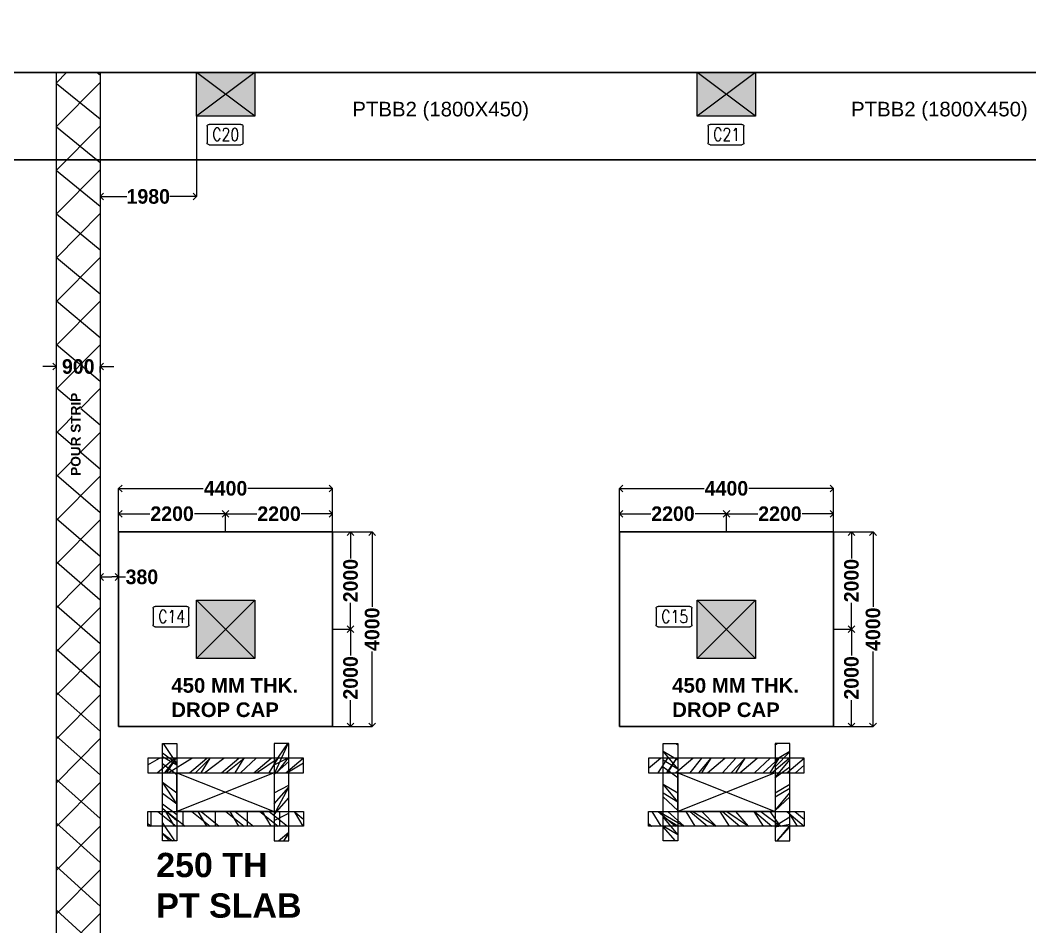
# Model space of a CAD drawing. Header units: millimetres. Extents: x 4072749 to 4289992, y -2929799 to -2870333.
# Drawn here: x 4112615 to 4133376, y -2911468 to -2892824 of the extents above; entities that cross this region are included whole.
import ezdxf
from ezdxf.enums import TextEntityAlignment as Align

# ---------------------------------------------------------------- set-up
doc = ezdxf.new("R2010")
doc.units = ezdxf.units.MM
doc.header["$MEASUREMENT"] = 0
doc.header["$PDMODE"] = 3
doc.linetypes.add('DASHED', pattern=[19.049999999999997, 12.7, -6.35])
doc.layers.get('DEFPOINTS').update_dxf_attribs({"lineweight": 5})
doc.layers.add('DROP CAP DIM', color=7, linetype='Continuous', lineweight=5, plot=False)
for name, color, linetype, lineweight in [('DROP CAP TH', 7, 'Continuous', 30), ('JW_ CNO', 255, 'Continuous', 0), ('POUR STRIP', 226, 'Continuous', 30), ('PT BEAM', 190, 'Continuous', 5), ('STR DROP', 171, 'Continuous', 30), ('STR HB', 7, 'Continuous', 30), ('STR PT SLAB TH 2', 7, 'Continuous', 30)]:
    doc.layers.add(name, color=color, linetype=linetype, lineweight=lineweight)
for name, color, linetype in [('JW_  COL', 221, 'Continuous'), ('JW_  COLFILL', 25, 'Continuous'), ('JW_  DUCT', 41, 'Continuous'), ('JW_  SLAB', 3, 'Continuous'), ('POUR STRIP DIM', 7, 'DASHED'), ('PT BAND BEAM NO', 7, 'Continuous'), ('STR PT SLAB BOT MESH', 7, 'Continuous')]:
    doc.layers.add(name, color=color, linetype=linetype)
doc.styles.add('ITA', font='simplex.shx')
doc.styles.add('NEWIL', font='GOTHICB.TTF', dxfattribs={"height": 300})
doc.dimstyles.new('NEWIL', dxfattribs={"dimtxt": 300, "dimasz": 140, "dimexe": 0.1, "dimexo": 0.001, "dimgap": 0.02, "dimtad": 0, "dimdec": 0, "dimzin": 3, "dimdsep": 46, "dimtxsty": 'NEWIL', "dimblk": 'OPEN90', "dimcen": 0, "dimclrd": 256, "dimclrt": 256, "dimadec": 0, "dimazin": 0, "dimtfac": 1, "dimtdec": 0, "dimtofl": 0, "dimtmove": 0, "dimatfit": 3, "dimldrblk": 'OPEN90', "dimfxl": 1, "dimtolj": 1, "dimtzin": 0, "dimlwd": 25, "dimarcsym": 1})

# ---------------------------------------------------------------- blocks, each defined once
blk = doc.blocks.new('Co')
at = {"const_width": 0.75}
blk.add_lwpolyline([(-12.57264648434829, -7.168791121484557), (-12.57264648434829, 6.586867149988848, -0.4142135623730951), (-11.0726464843483, 8.086867149988848), (10.51336620979646, 8.086867149988848, -0.4142135623730951), (12.01336620979646, 6.586867149988848), (12.01336620979646, -7.168791121484333, -0.4142135623730951), (10.51336620979646, -8.668791121484333), (-11.0726464843483, -8.668791121484333, -0.4142135623730951)], format="xyb", close=True, dxfattribs=at)
at = {"style": 'ITA', "width": 0.6141413779532503}
blk.add_attdef('COL', text='', height=10.5, rotation=0.6380426177420724, dxfattribs=at).set_placement((-9.934659994843967, -5.506866508021403), (8.48843896730341, -5.301699420482576), align=Align.FIT)
blk = doc.blocks.new('00 JW_  COL')
at = {"layer": 'JW_  COL'}
for p, q in [((0, 1), (1, 0)), ((0, 0), (1, 1))]:
    blk.add_line(p, q, dxfattribs=at)
blk.add_lwpolyline([(0, 0), (1, 0), (1, 1), (0, 1)], close=True, dxfattribs=at)
at = {"layer": 'JW_  COLFILL'}
blk.add_trace([(1, 1), (0, 1), (1, 0), (0, 0)], dxfattribs=at)
blk = doc.blocks.new('_Open90')
at = {"color": 0, "linetype": 'ByBlock', "lineweight": -2}
for p, q in [((0, 0), (-1, 0)), ((-0.5, 0.5), (0, 0)), ((0, 0), (-0.5, -0.5))]:
    blk.add_line(p, q, dxfattribs=at)
blk = doc.blocks.new('*D145')
at = {"layer": 'DEFPOINTS', "color": 0, "transparency": 16777216}
for p in [(4119038.151462624, -2905349.089378919), (4119038.151462624, -2907348.954497422), (4119408.892772207, -2907348.954497422)]:
    blk.add_point(p, dxfattribs=at)
at = {"layer": 'DROP CAP DIM', "color": 0, "lineweight": -2, "transparency": 16777216}
for p, q in [((4119038.152462624, -2905349.089378919), (4119408.992772207, -2905349.089378919)), ((4119038.152462624, -2907348.954497422), (4119408.992772207, -2907348.954497422))]:
    blk.add_line(p, q, dxfattribs=at)
at = {"layer": 'DROP CAP DIM', "lineweight": 25, "transparency": 16777216}
for p, q in [((4119408.892772207, -2905489.089378919), (4119408.892772207, -2905891.456051019)), ((4119408.892772207, -2907208.954497422), (4119408.892772207, -2906806.587825322))]:
    blk.add_line(p, q, dxfattribs=at)
at = {"layer": 'DROP CAP DIM', "lineweight": 25, "transparency": 16777216, "xscale": 140, "yscale": 140, "zscale": 140}
for p, rotation in [((4119408.892772207, -2905349.089378919), 90), ((4119408.892772207, -2907348.954497422), 270)]:
    blk.add_blockref('_Open90', p, dxfattribs=dict(at, rotation=rotation))
at = {"layer": 'DROP CAP DIM', "transparency": 16777216, "insert": (4119408.892772208, -2906349.02193817), "char_height": 300, "attachment_point": 5, "rotation": 90, "style": 'NEWIL'}
blk.add_mtext('\\A1;2000', dxfattribs=at)
blk = doc.blocks.new('*D175')
at = {"layer": 'DEFPOINTS', "color": 0, "transparency": 16777216}
for p in [(4119038.151462624, -2903348.953497495), (4119038.151462624, -2907348.954497422, 5765.100000000004), (4119852.933238992, -2907348.954497422)]:
    blk.add_point(p, dxfattribs=at)
at = {"layer": 'DROP CAP DIM', "color": 0, "lineweight": -2, "transparency": 16777216}
for p, q in [((4119038.152462624, -2903348.953497495), (4119853.033238993, -2903348.953497495)), ((4119038.152462624, -2907348.954497422), (4119853.033238993, -2907348.954497422))]:
    blk.add_line(p, q, dxfattribs=at)
at = {"layer": 'DROP CAP DIM', "lineweight": 25, "transparency": 16777216}
for p, q in [((4119852.933238992, -2903488.953497495), (4119852.933238992, -2904891.184167411)), ((4119852.933238992, -2907208.954497422), (4119852.933238992, -2905806.723827506))]:
    blk.add_line(p, q, dxfattribs=at)
at = {"layer": 'DROP CAP DIM', "lineweight": 25, "transparency": 16777216, "xscale": 140, "yscale": 140, "zscale": 140}
for p, rotation in [((4119852.933238992, -2903348.953497495), 90), ((4119852.933238992, -2907348.954497422), 270)]:
    blk.add_blockref('_Open90', p, dxfattribs=dict(at, rotation=rotation))
at = {"layer": 'DROP CAP DIM', "lineweight": -3, "transparency": 16777216, "insert": (4119852.933238993, -2905348.953997458), "char_height": 300, "attachment_point": 5, "rotation": 90, "style": 'NEWIL'}
blk.add_mtext('\\A1;4000', dxfattribs=at)
blk = doc.blocks.new('*D176')
at = {"layer": 'DEFPOINTS', "color": 0, "transparency": 16777216}
for p in [(4119038.151462624, -2902452.918364133), (4114638.151462624, -2903348.954497422, 5765.100000000004), (4119038.151462624, -2903348.954497422, 5765.100000000004)]:
    blk.add_point(p, dxfattribs=at)
at = {"layer": 'DROP CAP DIM', "color": 0, "lineweight": -2, "transparency": 16777216}
for p, q in [((4114638.151462624, -2903348.953497422), (4114638.151462624, -2902452.818364133)), ((4119038.151462624, -2903348.953497422), (4119038.151462624, -2902452.818364133))]:
    blk.add_line(p, q, dxfattribs=at)
at = {"layer": 'DROP CAP DIM', "lineweight": 25, "transparency": 16777216}
for p, q in [((4114778.151462624, -2902452.918364133), (4116380.381632576, -2902452.918364133)), ((4118898.151462624, -2902452.918364133), (4117295.921292671, -2902452.918364133))]:
    blk.add_line(p, q, dxfattribs=at)
at = {"layer": 'DROP CAP DIM', "lineweight": 25, "transparency": 16777216, "xscale": 140, "yscale": 140, "zscale": 140, "rotation": 180}
blk.add_blockref('_Open90', (4114638.151462624, -2902452.918364133), dxfattribs=at)
at = {"layer": 'DROP CAP DIM', "lineweight": 25, "transparency": 16777216, "xscale": 140, "yscale": 140, "zscale": 140}
blk.add_blockref('_Open90', (4119038.151462624, -2902452.918364133), dxfattribs=at)
at = {"layer": 'DROP CAP DIM', "lineweight": -3, "transparency": 16777216, "insert": (4116838.151462624, -2902452.918364133), "char_height": 300, "attachment_point": 5, "style": 'NEWIL'}
blk.add_mtext('\\A1;4400', dxfattribs=at)
blk = doc.blocks.new('*D146')
at = {"layer": 'DEFPOINTS', "color": 0, "transparency": 16777216}
for p in [(4119038.152462611, -2902974.833735074), (4116838.151462624, -2903348.954497422), (4119038.152462611, -2903348.953497495)]:
    blk.add_point(p, dxfattribs=at)
at = {"layer": 'DROP CAP DIM', "color": 0, "lineweight": -2, "transparency": 16777216}
for p, q in [((4116838.151462624, -2903348.953497422), (4116838.151462624, -2902974.733735074)), ((4119038.152462611, -2903348.952497494), (4119038.152462611, -2902974.733735074))]:
    blk.add_line(p, q, dxfattribs=at)
at = {"layer": 'DROP CAP DIM', "lineweight": 25, "transparency": 16777216}
for p, q in [((4116978.151462624, -2902974.833735074), (4117480.586075466, -2902974.833735074)), ((4118898.152462611, -2902974.833735074), (4118395.717849769, -2902974.833735074))]:
    blk.add_line(p, q, dxfattribs=at)
at = {"layer": 'DROP CAP DIM', "lineweight": 25, "transparency": 16777216, "xscale": 140, "yscale": 140, "zscale": 140, "rotation": 180}
blk.add_blockref('_Open90', (4116838.151462624, -2902974.833735074), dxfattribs=at)
at = {"layer": 'DROP CAP DIM', "lineweight": 25, "transparency": 16777216, "xscale": 140, "yscale": 140, "zscale": 140}
blk.add_blockref('_Open90', (4119038.152462611, -2902974.833735074), dxfattribs=at)
at = {"layer": 'DROP CAP DIM', "transparency": 16777216, "insert": (4117938.151962617, -2902974.833735074), "char_height": 300, "attachment_point": 5, "style": 'NEWIL'}
blk.add_mtext('\\A1;2200', dxfattribs=at)
blk = doc.blocks.new('*D147')
at = {"layer": 'DEFPOINTS', "color": 0, "transparency": 16777216}
for p in [(4119038.151462624, -2903348.953497495), (4119038.151462624, -2905349.089378919, 5765.100000000004), (4119408.892772207, -2905349.089378919)]:
    blk.add_point(p, dxfattribs=at)
at = {"layer": 'DROP CAP DIM', "color": 0, "lineweight": -2, "transparency": 16777216}
for p, q in [((4119038.152462624, -2903348.953497495), (4119408.992772207, -2903348.953497495)), ((4119038.152462624, -2905349.089378919), (4119408.992772207, -2905349.089378919))]:
    blk.add_line(p, q, dxfattribs=at)
at = {"layer": 'DROP CAP DIM', "lineweight": 25, "transparency": 16777216}
for p, q in [((4119408.892772207, -2903488.953497495), (4119408.892772207, -2903891.455551055)), ((4119408.892772207, -2905209.089378919), (4119408.892772207, -2904806.587325358))]:
    blk.add_line(p, q, dxfattribs=at)
at = {"layer": 'DROP CAP DIM', "lineweight": 25, "transparency": 16777216, "xscale": 140, "yscale": 140, "zscale": 140}
for p, rotation in [((4119408.892772207, -2903348.953497495), 90), ((4119408.892772207, -2905349.089378919), 270)]:
    blk.add_blockref('_Open90', p, dxfattribs=dict(at, rotation=rotation))
at = {"layer": 'DROP CAP DIM', "transparency": 16777216, "insert": (4119408.892772208, -2904349.021438206), "char_height": 300, "attachment_point": 5, "rotation": 90, "style": 'NEWIL'}
blk.add_mtext('\\A1;2000', dxfattribs=at)
blk = doc.blocks.new('*D148')
at = {"layer": 'DEFPOINTS', "color": 0, "transparency": 16777216}
for p in [(4116838.151462624, -2902974.833735074), (4114638.151462624, -2903348.953497495), (4116838.151462624, -2903348.954497422, 5765.100000000004)]:
    blk.add_point(p, dxfattribs=at)
at = {"layer": 'DROP CAP DIM', "color": 0, "lineweight": -2, "transparency": 16777216}
for p, q in [((4114638.151462624, -2903348.952497494), (4114638.151462624, -2902974.733735074)), ((4116838.151462624, -2903348.953497422), (4116838.151462624, -2902974.733735074))]:
    blk.add_line(p, q, dxfattribs=at)
at = {"layer": 'DROP CAP DIM', "lineweight": 25, "transparency": 16777216}
for p, q in [((4114778.151462624, -2902974.833735074), (4115280.585575472, -2902974.833735074)), ((4116698.151462624, -2902974.833735074), (4116195.717349776, -2902974.833735074))]:
    blk.add_line(p, q, dxfattribs=at)
at = {"layer": 'DROP CAP DIM', "lineweight": 25, "transparency": 16777216, "xscale": 140, "yscale": 140, "zscale": 140, "rotation": 180}
blk.add_blockref('_Open90', (4114638.151462624, -2902974.833735074), dxfattribs=at)
at = {"layer": 'DROP CAP DIM', "lineweight": 25, "transparency": 16777216, "xscale": 140, "yscale": 140, "zscale": 140}
blk.add_blockref('_Open90', (4116838.151462624, -2902974.833735074), dxfattribs=at)
at = {"layer": 'DROP CAP DIM', "transparency": 16777216, "insert": (4115738.151462624, -2902974.833735074), "char_height": 300, "attachment_point": 5, "style": 'NEWIL'}
blk.add_mtext('\\A1;2200', dxfattribs=at)
blk = doc.blocks.new('*D149')
at = {"layer": 'DEFPOINTS', "color": 0, "transparency": 16777216}
for p in [(4129338.232732602, -2905349.089378919), (4129338.232732602, -2907348.954497422), (4129708.974042186, -2907348.954497422)]:
    blk.add_point(p, dxfattribs=at)
at = {"layer": 'DROP CAP DIM', "color": 0, "lineweight": -2, "transparency": 16777216}
for p, q in [((4129338.233732603, -2905349.089378919), (4129709.074042186, -2905349.089378919)), ((4129338.233732603, -2907348.954497422), (4129709.074042186, -2907348.954497422))]:
    blk.add_line(p, q, dxfattribs=at)
at = {"layer": 'DROP CAP DIM', "lineweight": 25, "transparency": 16777216}
for p, q in [((4129708.974042186, -2905489.089378919), (4129708.974042186, -2905891.456051019)), ((4129708.974042186, -2907208.954497422), (4129708.974042186, -2906806.587825322))]:
    blk.add_line(p, q, dxfattribs=at)
at = {"layer": 'DROP CAP DIM', "lineweight": 25, "transparency": 16777216, "xscale": 140, "yscale": 140, "zscale": 140}
for p, rotation in [((4129708.974042186, -2905349.089378919), 90), ((4129708.974042186, -2907348.954497422), 270)]:
    blk.add_blockref('_Open90', p, dxfattribs=dict(at, rotation=rotation))
at = {"layer": 'DROP CAP DIM', "transparency": 16777216, "insert": (4129708.974042186, -2906349.02193817), "char_height": 300, "attachment_point": 5, "rotation": 90, "style": 'NEWIL'}
blk.add_mtext('\\A1;2000', dxfattribs=at)
blk = doc.blocks.new('*D177')
at = {"layer": 'DEFPOINTS', "color": 0, "transparency": 16777216}
for p in [(4129338.232732602, -2903348.953497495), (4129338.232732602, -2907348.954497422, 5765.100000000004), (4130153.014508971, -2907348.954497422)]:
    blk.add_point(p, dxfattribs=at)
at = {"layer": 'DROP CAP DIM', "color": 0, "lineweight": -2, "transparency": 16777216}
for p, q in [((4129338.233732603, -2903348.953497495), (4130153.114508971, -2903348.953497495)), ((4129338.233732603, -2907348.954497422), (4130153.114508971, -2907348.954497422))]:
    blk.add_line(p, q, dxfattribs=at)
at = {"layer": 'DROP CAP DIM', "lineweight": 25, "transparency": 16777216}
for p, q in [((4130153.014508971, -2903488.953497495), (4130153.014508971, -2904891.184167411)), ((4130153.014508971, -2907208.954497422), (4130153.014508971, -2905806.723827506))]:
    blk.add_line(p, q, dxfattribs=at)
at = {"layer": 'DROP CAP DIM', "lineweight": 25, "transparency": 16777216, "xscale": 140, "yscale": 140, "zscale": 140}
for p, rotation in [((4130153.014508971, -2903348.953497495), 90), ((4130153.014508971, -2907348.954497422), 270)]:
    blk.add_blockref('_Open90', p, dxfattribs=dict(at, rotation=rotation))
at = {"layer": 'DROP CAP DIM', "lineweight": -3, "transparency": 16777216, "insert": (4130153.014508971, -2905348.953997458), "char_height": 300, "attachment_point": 5, "rotation": 90, "style": 'NEWIL'}
blk.add_mtext('\\A1;4000', dxfattribs=at)
blk = doc.blocks.new('*D178')
at = {"layer": 'DEFPOINTS', "color": 0, "transparency": 16777216}
for p in [(4129338.232732602, -2902452.918364133), (4124938.232732602, -2903348.954497422, 5765.100000000004), (4129338.232732602, -2903348.954497422, 5765.100000000004)]:
    blk.add_point(p, dxfattribs=at)
at = {"layer": 'DROP CAP DIM', "color": 0, "lineweight": -2, "transparency": 16777216}
for p, q in [((4124938.232732602, -2903348.953497422), (4124938.232732602, -2902452.818364133)), ((4129338.232732602, -2903348.953497422), (4129338.232732602, -2902452.818364133))]:
    blk.add_line(p, q, dxfattribs=at)
at = {"layer": 'DROP CAP DIM', "lineweight": 25, "transparency": 16777216}
for p, q in [((4125078.232732602, -2902452.918364133), (4126680.462902555, -2902452.918364133)), ((4129198.232732602, -2902452.918364133), (4127596.00256265, -2902452.918364133))]:
    blk.add_line(p, q, dxfattribs=at)
at = {"layer": 'DROP CAP DIM', "lineweight": 25, "transparency": 16777216, "xscale": 140, "yscale": 140, "zscale": 140, "rotation": 180}
blk.add_blockref('_Open90', (4124938.232732602, -2902452.918364133), dxfattribs=at)
at = {"layer": 'DROP CAP DIM', "lineweight": 25, "transparency": 16777216, "xscale": 140, "yscale": 140, "zscale": 140}
blk.add_blockref('_Open90', (4129338.232732602, -2902452.918364133), dxfattribs=at)
at = {"layer": 'DROP CAP DIM', "lineweight": -3, "transparency": 16777216, "insert": (4127138.232732602, -2902452.918364133), "char_height": 300, "attachment_point": 5, "style": 'NEWIL'}
blk.add_mtext('\\A1;4400', dxfattribs=at)
blk = doc.blocks.new('*D150')
at = {"layer": 'DEFPOINTS', "color": 0, "transparency": 16777216}
for p in [(4129338.23373259, -2902974.833735074), (4127138.232732602, -2903348.954497422), (4129338.23373259, -2903348.953497495)]:
    blk.add_point(p, dxfattribs=at)
at = {"layer": 'DROP CAP DIM', "color": 0, "lineweight": -2, "transparency": 16777216}
for p, q in [((4127138.232732602, -2903348.953497422), (4127138.232732602, -2902974.733735074)), ((4129338.23373259, -2903348.952497494), (4129338.23373259, -2902974.733735074))]:
    blk.add_line(p, q, dxfattribs=at)
at = {"layer": 'DROP CAP DIM', "lineweight": 25, "transparency": 16777216}
for p, q in [((4127278.232732602, -2902974.833735074), (4127780.667345444, -2902974.833735074)), ((4129198.23373259, -2902974.833735074), (4128695.799119748, -2902974.833735074))]:
    blk.add_line(p, q, dxfattribs=at)
at = {"layer": 'DROP CAP DIM', "lineweight": 25, "transparency": 16777216, "xscale": 140, "yscale": 140, "zscale": 140, "rotation": 180}
blk.add_blockref('_Open90', (4127138.232732602, -2902974.833735074), dxfattribs=at)
at = {"layer": 'DROP CAP DIM', "lineweight": 25, "transparency": 16777216, "xscale": 140, "yscale": 140, "zscale": 140}
blk.add_blockref('_Open90', (4129338.23373259, -2902974.833735074), dxfattribs=at)
at = {"layer": 'DROP CAP DIM', "transparency": 16777216, "insert": (4128238.233232596, -2902974.833735074), "char_height": 300, "attachment_point": 5, "style": 'NEWIL'}
blk.add_mtext('\\A1;2200', dxfattribs=at)
blk = doc.blocks.new('*D151')
at = {"layer": 'DEFPOINTS', "color": 0, "transparency": 16777216}
for p in [(4129338.232732602, -2903348.953497495), (4129338.232732602, -2905349.089378919, 5765.100000000004), (4129708.974042186, -2905349.089378919)]:
    blk.add_point(p, dxfattribs=at)
at = {"layer": 'DROP CAP DIM', "color": 0, "lineweight": -2, "transparency": 16777216}
for p, q in [((4129338.233732603, -2903348.953497495), (4129709.074042186, -2903348.953497495)), ((4129338.233732603, -2905349.089378919), (4129709.074042186, -2905349.089378919))]:
    blk.add_line(p, q, dxfattribs=at)
at = {"layer": 'DROP CAP DIM', "lineweight": 25, "transparency": 16777216}
for p, q in [((4129708.974042186, -2903488.953497495), (4129708.974042186, -2903891.455551055)), ((4129708.974042186, -2905209.089378919), (4129708.974042186, -2904806.587325358))]:
    blk.add_line(p, q, dxfattribs=at)
at = {"layer": 'DROP CAP DIM', "lineweight": 25, "transparency": 16777216, "xscale": 140, "yscale": 140, "zscale": 140}
for p, rotation in [((4129708.974042186, -2903348.953497495), 90), ((4129708.974042186, -2905349.089378919), 270)]:
    blk.add_blockref('_Open90', p, dxfattribs=dict(at, rotation=rotation))
at = {"layer": 'DROP CAP DIM', "transparency": 16777216, "insert": (4129708.974042186, -2904349.021438206), "char_height": 300, "attachment_point": 5, "rotation": 90, "style": 'NEWIL'}
blk.add_mtext('\\A1;2000', dxfattribs=at)
blk = doc.blocks.new('*D152')
at = {"layer": 'DEFPOINTS', "color": 0, "transparency": 16777216}
for p in [(4127138.232732602, -2902974.833735074), (4124938.232732602, -2903348.953497495), (4127138.232732602, -2903348.954497422, 5765.100000000004)]:
    blk.add_point(p, dxfattribs=at)
at = {"layer": 'DROP CAP DIM', "color": 0, "lineweight": -2, "transparency": 16777216}
for p, q in [((4124938.232732602, -2903348.952497494), (4124938.232732602, -2902974.733735074)), ((4127138.232732602, -2903348.953497422), (4127138.232732602, -2902974.733735074))]:
    blk.add_line(p, q, dxfattribs=at)
at = {"layer": 'DROP CAP DIM', "lineweight": 25, "transparency": 16777216}
for p, q in [((4125078.232732602, -2902974.833735074), (4125580.666845451, -2902974.833735074)), ((4126998.232732602, -2902974.833735074), (4126495.798619754, -2902974.833735074))]:
    blk.add_line(p, q, dxfattribs=at)
at = {"layer": 'DROP CAP DIM', "lineweight": 25, "transparency": 16777216, "xscale": 140, "yscale": 140, "zscale": 140, "rotation": 180}
blk.add_blockref('_Open90', (4124938.232732602, -2902974.833735074), dxfattribs=at)
at = {"layer": 'DROP CAP DIM', "lineweight": 25, "transparency": 16777216, "xscale": 140, "yscale": 140, "zscale": 140}
blk.add_blockref('_Open90', (4127138.232732602, -2902974.833735074), dxfattribs=at)
at = {"layer": 'DROP CAP DIM', "transparency": 16777216, "insert": (4126038.232732602, -2902974.833735074), "char_height": 300, "attachment_point": 5, "style": 'NEWIL'}
blk.add_mtext('\\A1;2200', dxfattribs=at)
blk = doc.blocks.new('*D104')
at = {"layer": 'DEFPOINTS', "color": 0, "transparency": 16777216}
for p in [(4114258.462318311, -2899947.534102221), (4113358.51405842, -2900067.944906709), (4114258.462318311, -2900067.944906709)]:
    blk.add_point(p, dxfattribs=at)
at = {"layer": 'POUR STRIP DIM', "lineweight": 25, "transparency": 16777216}
for p, q in [((4113218.51405842, -2899947.534102221), (4113078.51405842, -2899947.534102221)), ((4114398.462318311, -2899947.534102221), (4114538.462318311, -2899947.534102221))]:
    blk.add_line(p, q, dxfattribs=at)
at = {"layer": 'POUR STRIP DIM', "color": 0, "lineweight": -2, "transparency": 16777216}
for p, q in [((4113358.51405842, -2900067.943906709), (4113358.51405842, -2899947.434102221)), ((4114258.462318311, -2900067.943906709), (4114258.462318311, -2899947.434102221))]:
    blk.add_line(p, q, dxfattribs=at)
at = {"layer": 'POUR STRIP DIM', "lineweight": 25, "transparency": 16777216, "xscale": 140, "yscale": 140, "zscale": 140}
blk.add_blockref('_Open90', (4113358.51405842, -2899947.534102221), dxfattribs=at)
at = {"layer": 'POUR STRIP DIM', "lineweight": 25, "transparency": 16777216, "xscale": 140, "yscale": 140, "zscale": 140, "rotation": 180}
blk.add_blockref('_Open90', (4114258.462318311, -2899947.534102221), dxfattribs=at)
at = {"layer": 'POUR STRIP DIM', "transparency": 16777216, "insert": (4113808.488188365, -2899947.534102221), "char_height": 300, "attachment_point": 5, "style": 'NEWIL'}
blk.add_mtext('\\A1;900', dxfattribs=at)
blk = doc.blocks.new('*D106')
at = {"layer": 'DEFPOINTS', "color": 0, "linetype": 'Continuous', "transparency": 16777216}
for p in [(4114258.462318311, -2904274.368331089), (4114638.151462624, -2904274.368331089), (4114638.151462624, -2904274.368331089)]:
    blk.add_point(p, dxfattribs=at)
at = {"layer": 'POUR STRIP DIM', "color": 0, "linetype": 'Continuous', "lineweight": -2, "transparency": 16777216}
for p, q in [((4114258.462318311, -2904274.367331089), (4114258.462318311, -2904274.268331089)), ((4114638.151462624, -2904274.367331089), (4114638.151462624, -2904274.268331089))]:
    blk.add_line(p, q, dxfattribs=at)
at = {"layer": 'POUR STRIP DIM', "linetype": 'Continuous', "lineweight": 25, "transparency": 16777216}
for p, q in [((4114398.462318311, -2904274.368331089), (4114498.151462624, -2904274.368331089)), ((4114638.151462624, -2904274.368331089), (4114778.151462624, -2904274.368331089))]:
    blk.add_line(p, q, dxfattribs=at)
at = {"layer": 'POUR STRIP DIM', "linetype": 'Continuous', "lineweight": 25, "transparency": 16777216, "xscale": 140, "yscale": 140, "zscale": 140, "rotation": 180}
blk.add_blockref('_Open90', (4114258.462318311, -2904274.368331089), dxfattribs=at)
at = {"layer": 'POUR STRIP DIM', "linetype": 'Continuous', "lineweight": 25, "transparency": 16777216, "xscale": 140, "yscale": 140, "zscale": 140}
blk.add_blockref('_Open90', (4114638.151462624, -2904274.368331089), dxfattribs=at)
at = {"layer": 'POUR STRIP DIM', "linetype": 'Continuous', "lineweight": -3, "transparency": 16777216, "insert": (4115117.02258431, -2904274.368331089), "char_height": 300, "attachment_point": 5, "style": 'NEWIL'}
blk.add_mtext('\\A1;380', dxfattribs=at)
blk = doc.blocks.new('*D109')
at = {"layer": 'DEFPOINTS', "color": 0, "transparency": 16777216}
for p in [(4116238.298206389, -2894798.963692955), (4114258.462318311, -2896450.222855175), (4114258.462318311, -2896450.222855175)]:
    blk.add_point(p, dxfattribs=at)
at = {"layer": 'POUR STRIP DIM', "color": 0, "lineweight": -2, "transparency": 16777216}
for p, q in [((4116238.298206389, -2894798.964692955), (4116238.298206389, -2896450.322855175)), ((4114258.462318311, -2896450.221855175), (4114258.462318311, -2896450.122855175))]:
    blk.add_line(p, q, dxfattribs=at)
at = {"layer": 'POUR STRIP DIM', "lineweight": 25, "transparency": 16777216}
for p, q in [((4114398.462318311, -2896450.222855175), (4114804.172634886, -2896450.222855175)), ((4116098.298206389, -2896450.222855175), (4115692.587889814, -2896450.222855175))]:
    blk.add_line(p, q, dxfattribs=at)
at = {"layer": 'POUR STRIP DIM', "lineweight": 25, "transparency": 16777216, "xscale": 140, "yscale": 140, "zscale": 140, "rotation": 180}
blk.add_blockref('_Open90', (4114258.462318311, -2896450.222855175), dxfattribs=at)
at = {"layer": 'POUR STRIP DIM', "lineweight": 25, "transparency": 16777216, "xscale": 140, "yscale": 140, "zscale": 140}
blk.add_blockref('_Open90', (4116238.298206389, -2896450.222855175), dxfattribs=at)
at = {"layer": 'POUR STRIP DIM', "transparency": 16777216, "insert": (4115248.38026235, -2896450.222855175), "char_height": 300, "attachment_point": 5, "style": 'NEWIL'}
blk.add_mtext('\\A1;1980', dxfattribs=at)

msp = doc.modelspace()

# ---------------------------------------------------------------- hatches: boundary and pattern name
at = {"layer": 'POUR STRIP', "lineweight": -3}
h = msp.add_hatch(dxfattribs=at)
h.set_pattern_fill('ANSI37', color=226, scale=200, style=0)
h.set_pattern_definition([(45, (-265151548.5605054, -2338983835.147085), (-449.0128060534576, 449.0128060534577), []), (135, (-265151548.5605054, -2338983835.147085), (-449.0128060534577, -449.0128060534576), [])])
h.paths.add_polyline_path([(4113358.514058411, -2927448.793221474), (4114258.462318301, -2927448.793221474), (4114258.462318301, -2893898.819316864), (4113358.514058411, -2893898.819316864)])
at = {"layer": 'STR HB', "lineweight": -3}
h = msp.add_hatch(dxfattribs=at)
h.set_pattern_fill('ANSI34', color=252, scale=25, angle=270, style=0)
h.set_pattern_definition([(315, (-2331684504.209393, 267844663.1334171), (336.7596045400933, 336.7596045400932), []), (315, (-2331684504.209393, 267844550.8801675), (336.7596045400933, 336.7596045400932), []), (315, (-2331684504.209393, 267844438.6269174), (336.7596045400933, 336.7596045400932), []), (315, (-2331684504.209393, 267844326.3734174), (336.7596045400933, 336.7596045400932), [])])
h.paths.add_polyline_path([(4115538.256075859, -2907699.003869593), (4115538.256075859, -2909698.970808625), (4115838.256075859, -2909698.970808625), (4115838.256076336, -2907699.003869593)])
h = msp.add_hatch(dxfattribs=at)
h.set_pattern_fill('ANSI34', color=252, scale=25, angle=270, style=0)
h.set_pattern_definition([(225, (2339918180.63887, 267844663.1334171), (-336.7596045400933, 336.7596045400932), []), (225, (2339918180.63887, 267844550.8801675), (-336.7596045400933, 336.7596045400932), []), (225, (2339918180.63887, 267844438.6269174), (-336.7596045400933, 336.7596045400932), []), (225, (2339918180.63887, 267844326.3734174), (-336.7596045400933, 336.7596045400932), [])])
h.paths.add_polyline_path([(4118138.173400879, -2907699.003869593), (4117838.173400402, -2907699.003869593), (4117838.173400402, -2909698.970808625), (4118138.173400402, -2909698.970808625)])
h = msp.add_hatch(dxfattribs=at)
h.set_pattern_fill('ANSI34', color=252, scale=25, angle=270, style=0)
h.set_pattern_definition([(315, (-2331674204.209392, 267844663.1334205), (336.7596045400933, 336.7596045400932), []), (315, (-2331674204.209392, 267844550.8801708), (336.7596045400933, 336.7596045400932), []), (315, (-2331674204.209392, 267844438.6269207), (336.7596045400933, 336.7596045400932), []), (315, (-2331674204.209392, 267844326.3734207), (336.7596045400933, 336.7596045400932), [])])
h.paths.add_polyline_path([(4125838.256076813, -2907699.003866255), (4125838.256076813, -2909698.970805287), (4126138.256076813, -2909698.970805287), (4126138.25607729, -2907699.003866255)])
h = msp.add_hatch(dxfattribs=at)
h.set_pattern_fill('ANSI34', color=252, scale=25, angle=270, style=0)
h.set_pattern_definition([(225, (2339928480.638871, 267844663.1334205), (-336.7596045400933, 336.7596045400932), []), (225, (2339928480.638871, 267844550.8801708), (-336.7596045400933, 336.7596045400932), []), (225, (2339928480.638871, 267844438.6269207), (-336.7596045400933, 336.7596045400932), []), (225, (2339928480.638871, 267844326.3734207), (-336.7596045400933, 336.7596045400932), [])])
h.paths.add_polyline_path([(4128438.173401356, -2907699.003866255), (4128138.173400879, -2907699.003866255), (4128138.173400402, -2909698.970805287), (4128438.173400879, -2909698.970805228)])
h = msp.add_hatch(dxfattribs=at)
h.set_pattern_fill('ANSI34', color=252, scale=24.99999999999999, angle=90.00000000000001, style=0)
h.set_pattern_definition([(45, (-2331679454.209393, -273660661.1080952), (336.7596045400933, -336.7596045400931), []), (45, (-2331679454.209393, -273660548.8548456), (336.7596045400933, -336.7596045400931), []), (45, (-2331679454.209393, -273660436.6015955), (336.7596045400933, -336.7596045400931), []), (45, (-2331679454.209393, -273660324.3480955), (336.7596045400933, -336.7596045400931), [])])
h.paths.add_polyline_path([(4115238.256075859, -2908299.003869593), (4118438.256075859, -2908299.003869593), (4118438.256075859, -2907999.003869116), (4115238.256075859, -2907999.003869116)])
h = msp.add_hatch(dxfattribs=at)
h.set_pattern_fill('ANSI34', color=252, scale=24.99999999999999, angle=90.00000000000001, style=0)
h.set_pattern_definition([(45, (-2331669154.209393, -273660661.1080919), (336.7596045400933, -336.7596045400931), []), (45, (-2331669154.209393, -273660548.8548422), (336.7596045400933, -336.7596045400931), []), (45, (-2331669154.209393, -273660436.6015921), (336.7596045400933, -336.7596045400931), []), (45, (-2331669154.209393, -273660324.3480921), (336.7596045400933, -336.7596045400931), [])])
h.paths.add_polyline_path([(4125538.256076813, -2908299.003866255), (4128738.256076813, -2908299.003866255), (4128738.256076813, -2907999.003865778), (4125538.256076813, -2907999.003865778)])
h = msp.add_hatch(dxfattribs=at)
h.set_pattern_fill('ANSI34', color=252, scale=24.99999999999999, angle=270, style=0)
h.set_pattern_definition([(315, (-2331679454.209393, 267843263.1995487), (336.7596045400933, 336.7596045400931), []), (315, (-2331679454.209393, 267843150.9462991), (336.7596045400933, 336.7596045400931), []), (315, (-2331679454.209393, 267843038.693049), (336.7596045400933, 336.7596045400931), []), (315, (-2331679454.209393, 267842926.439549), (336.7596045400933, 336.7596045400931), [])])
h.paths.add_polyline_path([(4115238.256075859, -2909098.904676974), (4115238.256075859, -2909398.904677451), (4118438.256075859, -2909398.904677451), (4118438.256075859, -2909098.904676974)])
h = msp.add_hatch(dxfattribs=at)
h.set_pattern_fill('ANSI34', color=252, scale=24.99999999999999, angle=270, style=0)
h.set_pattern_definition([(315, (-2331669154.209393, 267843263.1995521), (336.7596045400933, 336.7596045400931), []), (315, (-2331669154.209393, 267843150.9463024), (336.7596045400933, 336.7596045400931), []), (315, (-2331669154.209393, 267843038.6930523), (336.7596045400933, 336.7596045400931), []), (315, (-2331669154.209393, 267842926.4395523), (336.7596045400933, 336.7596045400931), [])])
h.paths.add_polyline_path([(4125538.256076813, -2909098.904673636), (4125538.256076813, -2909398.904674113), (4128738.256076813, -2909398.904674113), (4128738.256076813, -2909098.904673636)])

# ---------------------------------------------------------------- linework, layer by layer
at = {"layer": 'JW_  DUCT'}
for p, q in [((4115838.538309226, -2908298.999290194), (4117838.538309226, -2909098.999290671)), ((4117838.538309226, -2908298.999290671), (4115838.538308034, -2909098.999290671)), ((4126138.538309226, -2908298.999286857), (4128138.538309226, -2909098.999287333)), ((4128138.538309226, -2908298.999287333), (4126138.538308034, -2909098.999287333))]:
    msp.add_line(p, q, dxfattribs=at)
for points in [[(4115838.538308034, -2908298.999290194), (4117838.538309226, -2908298.999290194), (4117838.538309226, -2909098.999290671), (4115838.538308034, -2909098.999290671)], [(4126138.538308034, -2908298.999286857), (4128138.538309226, -2908298.999286857), (4128138.538309226, -2909098.999287333), (4126138.538308034, -2909098.999287333)]]:
    msp.add_lwpolyline(points, close=True, dxfattribs=at)
at = {"layer": 'JW_  SLAB'}
msp.add_lwpolyline([(4081208.214706033, -2896323.89616395), (4081208.214706211, -2897398.89616395), (4093808.214708834, -2897398.89616395), (4093808.214708417, -2892823.896141539), (4094458.214666932, -2892823.896142016), (4094458.214666932, -2893898.89616395), (4147768.214707284, -2893898.896141539)], dxfattribs=at)
at = {"layer": 'POUR STRIP', "color": 226, "lineweight": -3}
msp.add_lwpolyline([(4113358.51405842, -2893898.819316949), (4114258.462318311, -2893898.819316949), (4114258.462318311, -2927448.793221558), (4113358.51405842, -2927448.793221558)], close=True, dxfattribs=at)
at = {"layer": 'PT BEAM', "lineweight": 30}
for p, q in [((4099838.177141997, -2893898.954289739), (4147388.280762462, -2893898.954291904)), ((4099838.177141997, -2895698.954289739), (4147388.227645798, -2895698.954291904))]:
    msp.add_line(p, q, dxfattribs=at)
at = {"layer": 'STR DROP', "color": 220}
for points in [[(4114638.151462624, -2907348.954497422), (4119038.151462624, -2907348.954497422), (4119038.151462624, -2903348.954497422), (4114638.151462624, -2903348.954497422)], [(4124938.232732602, -2907348.954497422), (4129338.232732602, -2907348.954497422), (4129338.232732602, -2903348.954497422), (4124938.232732602, -2903348.954497422)]]:
    msp.add_lwpolyline(points, close=True, dxfattribs=at)
at = {"layer": 'STR HB', "lineweight": -3}
for points in [[(4115838.256076007, -2907699.003869569), (4115838.256076007, -2909698.970808542), (4115538.256076007, -2909698.970808542), (4115538.256076007, -2907699.003869569)], [(4117838.173400431, -2907699.003869569), (4117838.173400431, -2909698.970808542), (4118138.173400431, -2909698.970808542), (4118138.173400431, -2907699.003869569)], [(4126138.256076603, -2907699.003866231), (4126138.256076603, -2909698.970805204), (4125838.256076603, -2909698.970805204), (4125838.256076603, -2907699.003866231)], [(4128138.173401027, -2907699.003866231), (4128138.173401027, -2909698.970805204), (4128438.173401027, -2909698.970805204), (4128438.173401027, -2907699.003866231)], [(4118438.256076007, -2908299.003869569), (4118438.256076007, -2907999.003869093), (4115238.256076007, -2907999.003869093), (4115238.256076007, -2908299.003869569)], [(4128738.256076603, -2908299.003866231), (4128738.256076603, -2907999.003865754), (4125538.256076603, -2907999.003865754), (4125538.256076603, -2908299.003866231)], [(4118438.256076007, -2909098.90467695), (4118438.256076007, -2909398.904677427), (4115238.256076007, -2909398.904677427), (4115238.256076007, -2909098.90467695)], [(4128738.256076603, -2909098.904673612), (4128738.256076603, -2909398.904674089), (4125538.256076603, -2909398.904674089), (4125538.256076603, -2909098.904673612)]]:
    msp.add_lwpolyline(points, close=True, dxfattribs=at)

# ---------------------------------------------------------------- block references
at = {"layer": 'JW_  COL', "xscale": -1200, "zscale": 800.1245474106398}
for p, yscale in [((4117438.6217768, -2894799.008710129), 900), ((4127738.6217768, -2894799.008710129), 900), ((4117438.565255989, -2905949.134396093), 1200), ((4127738.646525968, -2905949.134396093), 1200)]:
    msp.add_blockref('00 JW_  COL', p, dxfattribs=dict(at, yscale=yscale))
at = {"layer": 'JW_ CNO'}
ref = msp.add_blockref('Co', (4116819.28288319, -2895169.380785453), dxfattribs=dict(at, xscale=-30, yscale=25, zscale=1159210))
ref.add_attrib('COL', 'C20', dxfattribs={"layer": '0', "height": 262.5049732237251, "rotation": 359.4682911026661, "style": 'ITA', "oblique": -0.2339283190061191, "width": 0.7623535134376533}).set_placement((4116564.629714168, -2895301.923270965), (4117117.322683035, -2895307.052448155), align=Align.FIT)
ref = msp.add_blockref('Co', (4127119.282883191, -2895169.380785453), dxfattribs=dict(at, xscale=-30, yscale=25, zscale=1159210))
ref.add_attrib('COL', 'C21', dxfattribs={"layer": '0', "height": 262.5049732237251, "rotation": 359.4682911026652, "style": 'ITA', "oblique": -0.2339283190061191, "width": 0.7895804246305254}).set_placement((4126864.629714168, -2895301.923270965), (4127417.322683034, -2895307.052448155), align=Align.FIT)
ref = msp.add_blockref('Co', (4115707.710261836, -2905082.326883856), dxfattribs=dict(at, xscale=-30, yscale=25, zscale=1159210))
ref.add_attrib('COL', 'C14', dxfattribs={"layer": '0', "height": 262.5049732237251, "rotation": 359.4682911027144, "style": 'ITA', "oblique": -0.2339283190061191, "width": 0.7494322674471791}).set_placement((4115453.057092813, -2905214.869369367), (4116005.750061681, -2905219.998546557), align=Align.FIT)
ref = msp.add_blockref('Co', (4126051.70759875, -2905082.326883856), dxfattribs=dict(at, xscale=-30, yscale=25, zscale=1159210))
ref.add_attrib('COL', 'C15', dxfattribs={"layer": '0', "height": 262.5049732237251, "rotation": 359.4682911027161, "style": 'ITA', "oblique": -0.2339283190061191, "width": 0.7623535134402168}).set_placement((4125797.054429728, -2905214.869369367), (4126349.747398597, -2905219.998546557), align=Align.FIT)

# ---------------------------------------------------------------- texts
at = {"layer": 'DROP CAP TH', "char_height": 300, "width": 2829.768278352916, "attachment_point": 1, "style": 'NEWIL'}
for insert in [(4115722.076807985, -2906354.529254044, -5765.100000000004), (4126022.158077964, -2906354.529254044, -5765.100000000004)]:
    msp.add_mtext('{\\fArial|b1|i0|c0|p34;450 MM THK.\\PDROP CAP}', dxfattribs=dict(at, insert=insert))
at = {"layer": 'PT BAND BEAM NO', "char_height": 300, "width": 7088.032187819481, "attachment_point": 1, "style": 'NEWIL'}
for insert in [(4119444.779648437, -2894502.304976703), (4129700.685474455, -2894502.304976703)]:
    msp.add_mtext('{\\fArial|b0|i0|c0|p2;PTBB2 (1800X450)}', dxfattribs=dict(at, insert=insert))
at = {"layer": 'STR PT SLAB TH 2', "insert": (4115411.701818156, -2909947.130018451), "char_height": 500, "width": 4082.94507997483, "attachment_point": 1, "style": 'NEWIL'}
msp.add_mtext('{\\fArial|b1|i0|c0|p34;250 TH\\PPT SLAB}', dxfattribs=at)

# ---------------------------------------------------------------- dimensions: what is measured, and where the dimension line sits
at = {"layer": 'DROP CAP DIM', "color": 7, "lineweight": -3}
for base, p1, p2, picture, middle in [((4119038.151462624, -2902452.918364133, -5765.100000000004), (4114638.151462624, -2903348.954497422), (4119038.151462624, -2903348.954497422), '*D176', (4116838.151462624, -2902452.918364133, -5765.100000000004)), ((4129338.232732602, -2902452.918364133, -5765.100000000004), (4124938.232732602, -2903348.954497422), (4129338.232732602, -2903348.954497422), '*D178', (4127138.232732602, -2902452.918364133, -5765.100000000004))]:
    dim = msp.add_linear_dim(base=base, p1=p1, p2=p2, dimstyle='NEWIL', override={"dimblk": 'Open90', "dimarcsym": 1}, dxfattribs=at)
    dim.commit()
    dim.dimension.update_dxf_attribs({"geometry": picture, "text_midpoint": middle})
at = {"layer": 'DROP CAP DIM'}
for base, p1, p2, picture, middle in [((4116838.151462624, -2902974.833735074, -5765.100000000004), (4114638.151462624, -2903348.953497495, -5765.100000000004), (4116838.151462624, -2903348.954497422), '*D148', (4115738.151462624, -2902974.833735074, -5765.100000000004)), ((4119038.152462611, -2902974.833735074, -5765.100000000004), (4116838.151462624, -2903348.954497422, -5765.100000000004), (4119038.152462611, -2903348.953497495, -5765.100000000004), '*D146', (4117938.151962617, -2902974.833735074, -5765.100000000004)), ((4127138.232732602, -2902974.833735074, -5765.100000000004), (4124938.232732602, -2903348.953497495, -5765.100000000004), (4127138.232732602, -2903348.954497422), '*D152', (4126038.232732602, -2902974.833735074, -5765.100000000004)), ((4129338.23373259, -2902974.833735074, -5765.100000000004), (4127138.232732602, -2903348.954497422, -5765.100000000004), (4129338.23373259, -2903348.953497495, -5765.100000000004), '*D150', (4128238.233232596, -2902974.833735074, -5765.100000000004))]:
    dim = msp.add_linear_dim(base=base, p1=p1, p2=p2, dimstyle='NEWIL', override={"dimarcsym": 1}, dxfattribs=at)
    dim.commit()
    dim.dimension.update_dxf_attribs({"geometry": picture, "text_midpoint": middle})
at = {"layer": 'DROP CAP DIM', "color": 7, "lineweight": -3}
for base, p1, p2, picture, middle in [((4119852.933238992, -2907348.954497422, -5765.100000000004), (4119038.151462624, -2903348.953497495, -5765.100000000004), (4119038.151462624, -2907348.954497422), '*D175', (4119852.933238993, -2905348.953997458, -5765.100000000004)), ((4130153.014508971, -2907348.954497422, -5765.100000000004), (4129338.232732602, -2903348.953497495, -5765.100000000004), (4129338.232732602, -2907348.954497422), '*D177', (4130153.014508971, -2905348.953997458, -5765.100000000004))]:
    dim = msp.add_linear_dim(base=base, p1=p1, p2=p2, angle=90, dimstyle='NEWIL', override={"dimblk": 'Open90', "dimarcsym": 1}, dxfattribs=at)
    dim.commit()
    dim.dimension.update_dxf_attribs({"geometry": picture, "text_midpoint": middle})
at = {"layer": 'DROP CAP DIM'}
for base, p1, p2, picture, middle in [((4119408.892772207, -2905349.089378919, -5765.100000000004), (4119038.151462624, -2903348.953497495, -5765.100000000004), (4119038.151462624, -2905349.089378919), '*D147', (4119408.892772208, -2904349.021438206, -5765.100000000004)), ((4129708.974042186, -2905349.089378919, -5765.100000000004), (4129338.232732602, -2903348.953497495, -5765.100000000004), (4129338.232732602, -2905349.089378919), '*D151', (4129708.974042186, -2904349.021438206, -5765.100000000004)), ((4119408.892772207, -2907348.954497422, -5765.100000000004), (4119038.151462624, -2905349.089378919, -5765.100000000004), (4119038.151462624, -2907348.954497422, -5765.100000000004), '*D145', (4119408.892772208, -2906349.02193817, -5765.100000000004)), ((4129708.974042186, -2907348.954497422, -5765.100000000004), (4129338.232732602, -2905349.089378919, -5765.100000000004), (4129338.232732602, -2907348.954497422, -5765.100000000004), '*D149', (4129708.974042186, -2906349.02193817, -5765.100000000004))]:
    dim = msp.add_linear_dim(base=base, p1=p1, p2=p2, angle=90, dimstyle='NEWIL', override={"dimarcsym": 1}, dxfattribs=at)
    dim.commit()
    dim.dimension.update_dxf_attribs({"geometry": picture, "text_midpoint": middle})
at = {"layer": 'POUR STRIP DIM'}
for base, p1, p2, override, picture, middle in [((4114258.462318311, -2896450.222855175), (4116238.298206389, -2894798.963692955), (4114258.462318311, -2896450.222855175), {"dimblk": 'Open90'}, '*D109', (4115248.38026235, -2896450.222855175)), ((4114258.462318311, -2899947.534102221), (4113358.51405842, -2900067.944906709), (4114258.462318311, -2900067.944906709), {"dimarcsym": 1}, '*D104', (4113808.488188365, -2899947.534102221))]:
    dim = msp.add_linear_dim(base=base, p1=p1, p2=p2, dimstyle='NEWIL', override=override, dxfattribs=at)
    dim.commit()
    dim.dimension.update_dxf_attribs({"geometry": picture, "text_midpoint": middle})
at = {"layer": 'POUR STRIP DIM', "color": 7, "linetype": 'Continuous', "lineweight": -3}
dim = msp.add_linear_dim(base=(4114638.151462624, -2904274.368331089), p1=(4114258.462318311, -2904274.368331089), p2=(4114638.151462624, -2904274.368331089), dimstyle='NEWIL', override={"dimarcsym": 0}, dxfattribs=at)
dim.commit()
dim.dimension.update_dxf_attribs({"geometry": '*D106', "text_midpoint": (4115117.02258431, -2904274.368331089)})

# ---------------------------------------------------------------- next in the draw order: texts
at = {"layer": 'STR PT SLAB BOT MESH', "insert": (4113656.792166786, -2902193.557683284), "char_height": 200, "width": 1722.24356090799, "attachment_point": 1, "rotation": 90, "style": 'NEWIL', "bg_fill": 3, "box_fill_scale": 1, "bg_fill_color": 1, "bg_fill_transparency": 4262877}
msp.add_mtext('{\\fArial|b1|i0|c0|p34;POUR STRIP}', dxfattribs=at)

doc.saveas('drawing.dxf')
